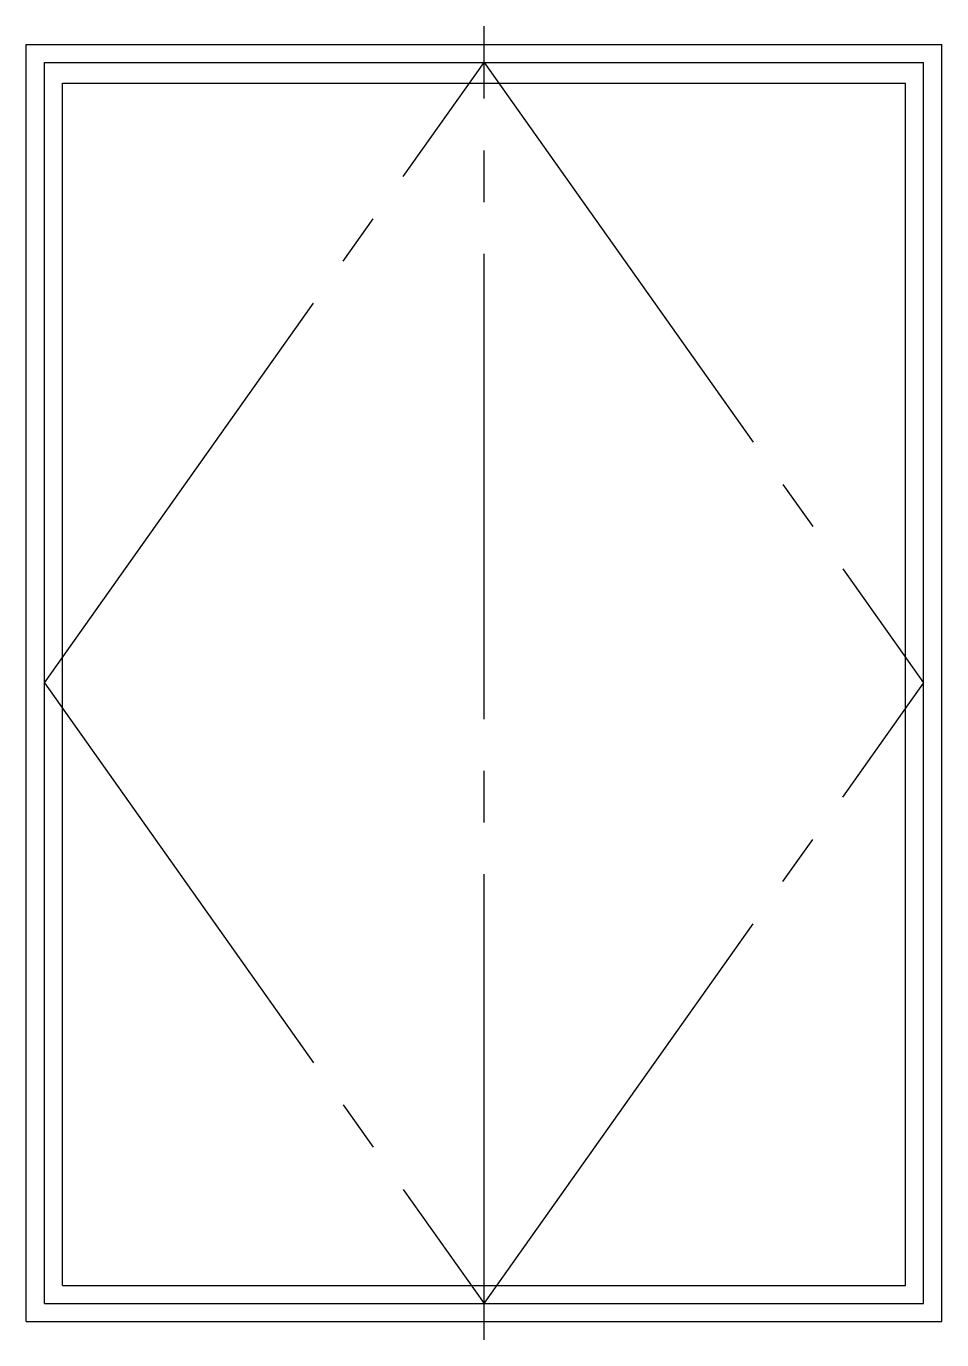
# Model space of a CAD drawing. Units: millimetres at full size, sheet at 1:100. Extents: x -6402 to -4632, y -3560 to -1020.
import ezdxf

# ---------------------------------------------------------------- set-up
doc = ezdxf.new("R2010")
doc.units = ezdxf.units.MM
doc.header["$LTSCALE"] = 100
doc.linetypes.add('CHAIN2', pattern=[12, 9, -1, 1, -1])
doc.layers.add('0-0', color=7, linetype='Continuous')

msp = doc.modelspace()

# ---------------------------------------------------------------- linework, layer by layer
at = {"layer": '0-0', "linetype": 'CHAIN2'}
for p, q in [((-5517.3, -3559.8), (-5517.3, -1019.8)), ((-6367.3, -2289.8), (-5517.3, -1089.8)), ((-5517.3, -1089.8), (-4667.3, -2289.8)), ((-6367.3, -2289.8), (-5517.3, -3489.8)), ((-5517.3, -3489.8), (-4667.3, -2289.8))]:
    msp.add_line(p, q, dxfattribs=at)
at = {"layer": '0-0'}
for p, q in [((-6402.3, -3524.8), (-6402.3, -1054.8)), ((-6402.3, -1054.8), (-4632.3, -1054.8)), ((-4632.3, -3524.8), (-4632.3, -1054.8)), ((-6367.3, -3489.8), (-6367.3, -1089.8)), ((-6367.3, -1089.8), (-4667.3, -1089.8)), ((-4667.3, -3489.8), (-4667.3, -1089.8)), ((-6332.3, -3454.8), (-6332.3, -1129.8)), ((-6332.3, -1129.8), (-4702.3, -1129.8)), ((-4702.3, -3454.8), (-4702.3, -1129.8)), ((-6332.3, -3454.8), (-4702.3, -3454.8)), ((-6367.3, -3489.8), (-4667.3, -3489.8)), ((-6402.3, -3524.8), (-4632.3, -3524.8))]:
    msp.add_line(p, q, dxfattribs=at)

doc.saveas('drawing.dxf')
